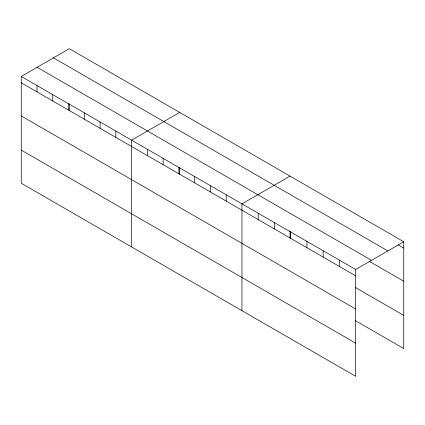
<?xml version="1.0" encoding="UTF-8"?>
<svg xmlns="http://www.w3.org/2000/svg" width="425" height="425" viewBox="0 0 425 425"><rect width="100%" height="100%" fill="white"/><g stroke="black" fill="none" stroke-linecap="round" stroke-linejoin="round"><path stroke-width="0.64" d="M21.25 76.442L355.667 269.519L355.667 376.316L21.25 183.244L21.25 76.442L69.333 48.684L403.75 241.756L403.75 348.558L355.582 320.748M179.69 112.397L131.607 140.16L131.607 246.957M290.047 176.109L241.963 203.873L241.963 310.67M355.667 269.519L403.75 241.756M398.151 244.858L403.75 248.094M53.465 57.843L387.882 250.92M37.118 67.283L371.535 260.355M369.022 261.2L403.75 281.249M21.25 82.779L355.667 275.857M355.582 287.592L403.75 315.403M21.25 115.935L355.667 309.007M21.25 150.089L355.667 343.166M339.426 260.137L339.426 266.475M323.181 250.761L323.181 257.098M306.935 241.384L306.935 247.722M290.695 232.008L290.695 238.345M290.047 230.711L290.047 237.936M274.449 222.626L274.449 228.963M258.209 213.249L258.209 219.587M226.201 194.772L226.201 201.105M210.433 185.667L210.433 192.004M194.671 176.566L194.671 182.904M179.69 167.652L179.69 174.218M178.904 167.466L178.904 173.798M163.136 158.36L163.136 164.698M147.374 149.26L147.374 155.598M115.844 131.054L115.844 137.392M100.077 121.954L100.077 128.292M84.309 112.853L84.309 119.191M69.333 103.939L69.333 110.505M68.547 103.748L68.547 110.086M52.78 94.647L52.78 100.985M37.018 85.547L37.018 91.885"/></g></svg>
